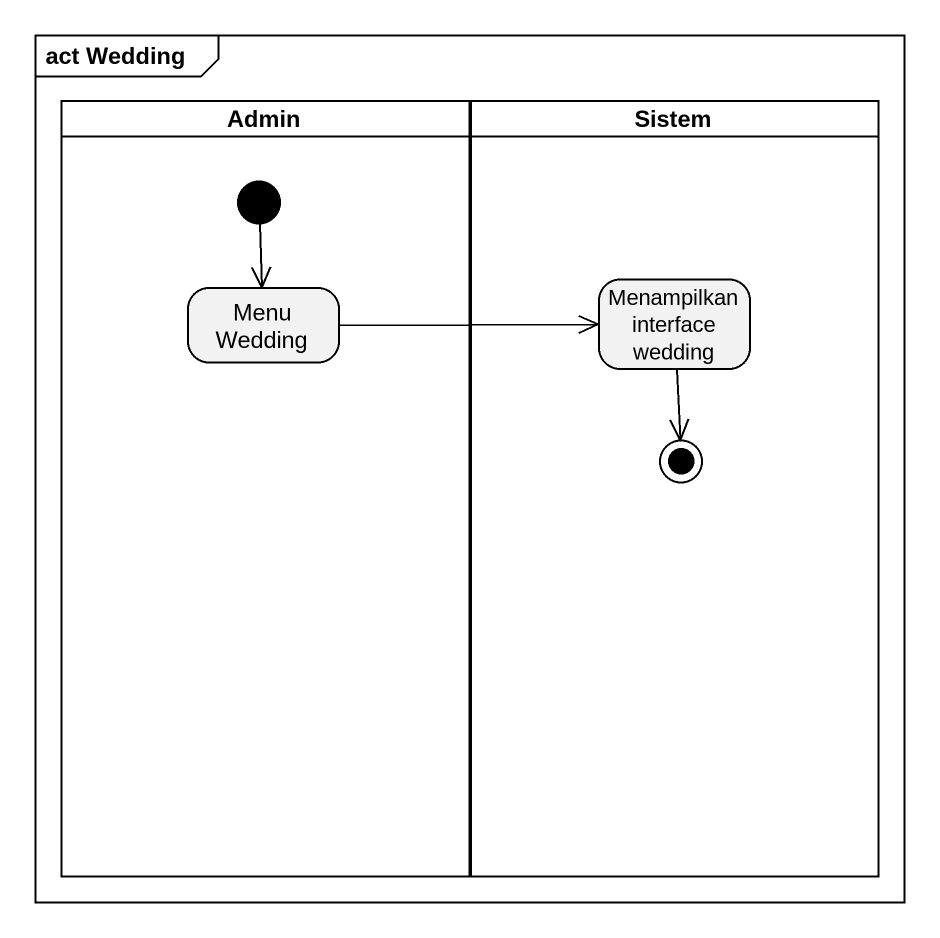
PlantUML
@startuml
mainframe act Wedding
hide empty description
state Admin <<partition>> {
  state "Menu Wedding" as Menu_Wedding
  [*] --> Menu_Wedding
}
state Sistem <<partition>> {
  state "Menampilkan interface wedding" as Menampilkan_interface
  Menampilkan_interface --> [*]
}
Menu_Wedding -right-> Menampilkan_interface
@enduml
